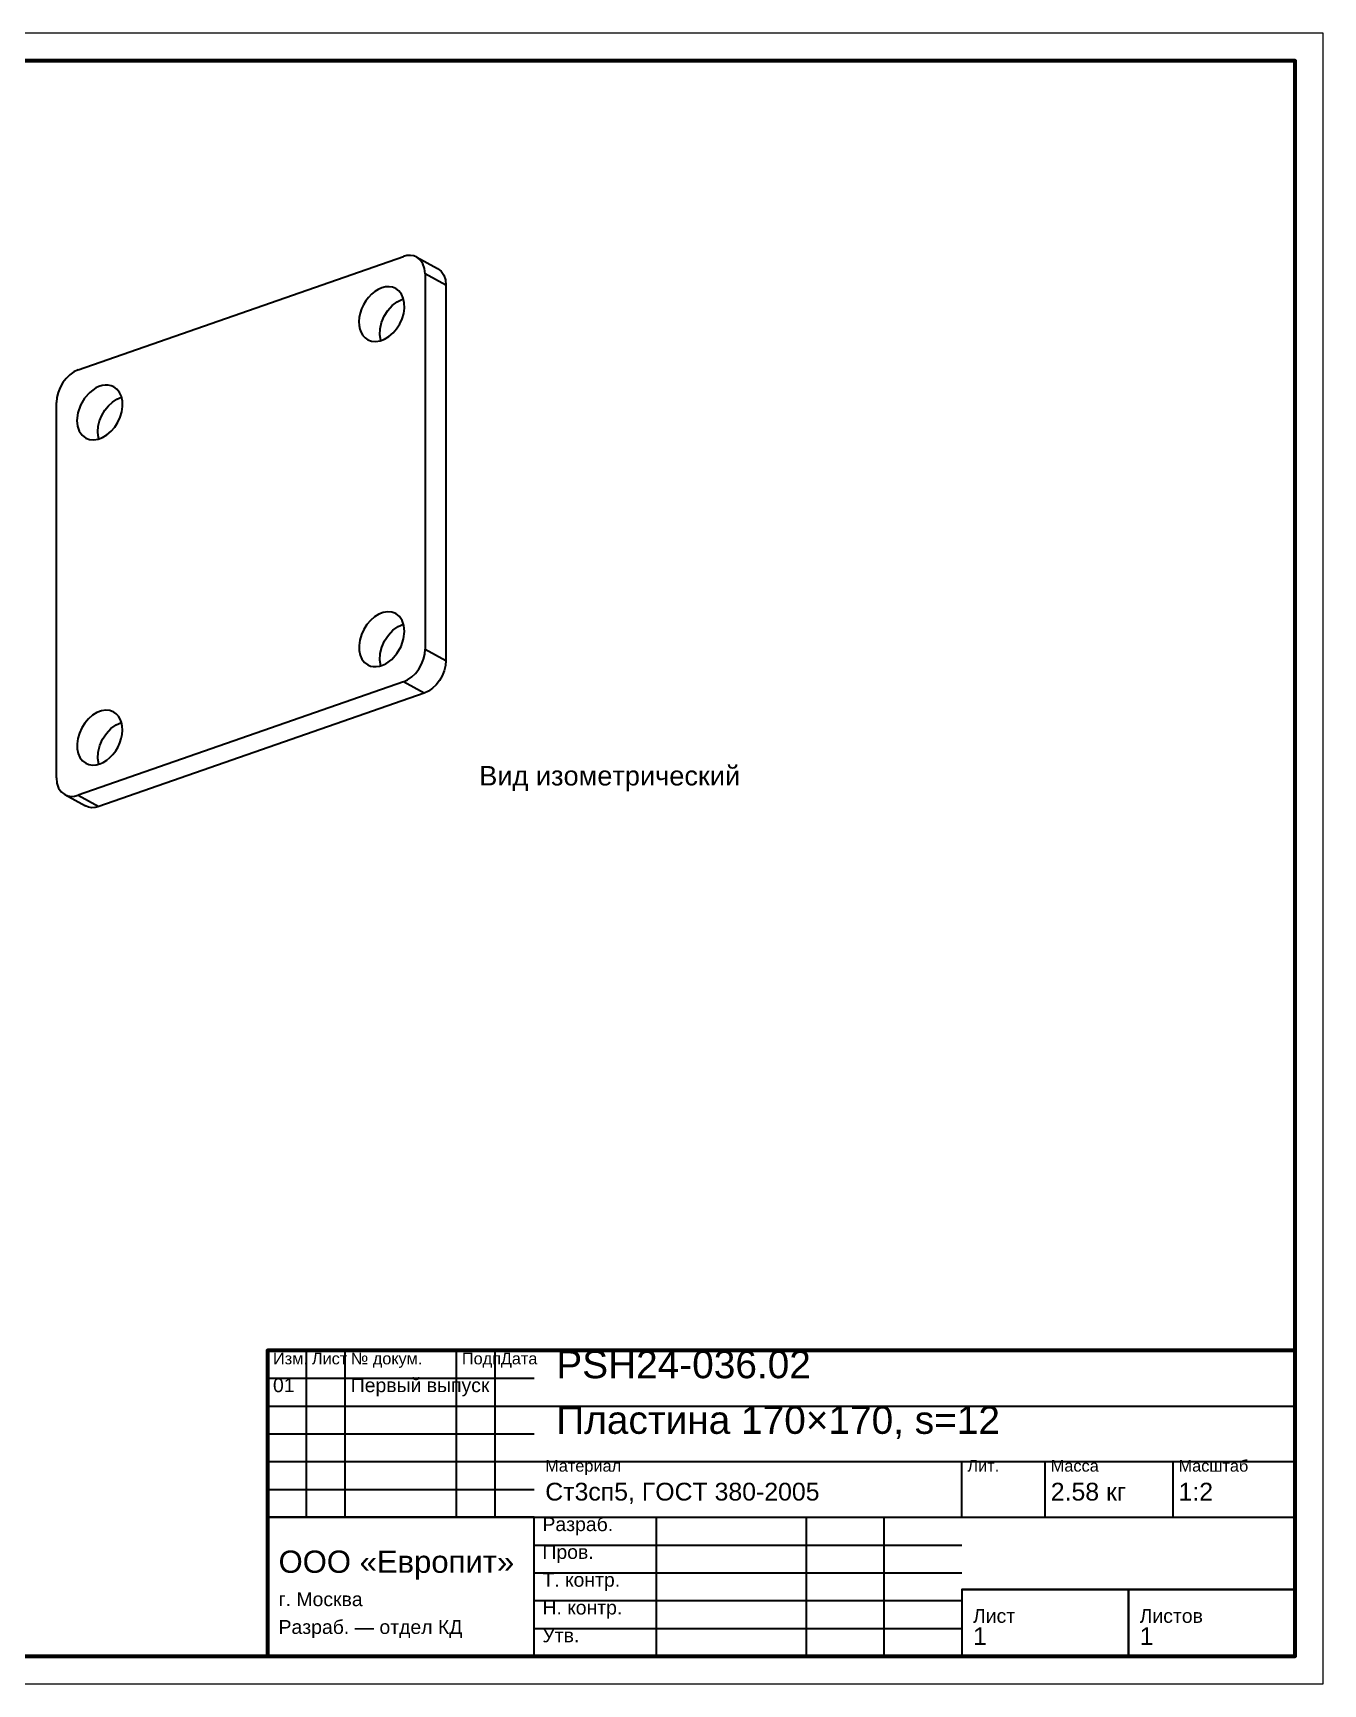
# Model space of a CAD drawing. Header units: millimetres. Extents: x 0 to 420, y 0 to 297.
# Drawn here: x 187.8 to 420, y 0 to 297 of the extents above; entities that cross this region are included whole.
import ezdxf

# ---------------------------------------------------------------- set-up
doc = ezdxf.new("R2010")
doc.units = ezdxf.units.MM
doc.styles.add('GOST', font='Arial')

msp = doc.modelspace()

# ---------------------------------------------------------------- linework, layer by layer
at = {"color": 1, "lineweight": 35}
for p, q in [((195.9, 236.39), (254.47, 256.8)), ((255.11, 256.96), (254.47, 256.8)), ((255.73, 257), (255.11, 256.96)), ((256.32, 256.91), (255.73, 257)), ((256.86, 256.69), (256.32, 256.91)), ((257.5, 256.2), (256.86, 256.69)), ((256.86, 256.69), (260.61, 254.65)), ((257.98, 255.5), (257.5, 256.2)), ((258.27, 254.64), (257.98, 255.5)), ((258.37, 253.66), (258.27, 254.64)), ((258.37, 253.66), (258.37, 186.16)), ((262.12, 251.62), (258.37, 253.66)), ((260.61, 254.65), (261.24, 254.16)), ((261.24, 254.16), (261.72, 253.46)), ((261.72, 253.46), (262.02, 252.6)), ((262.02, 252.6), (262.12, 251.62)), ((248.73, 250.02), (248.18, 249.45)), ((249.31, 250.5), (248.73, 250.02)), ((249.93, 250.89), (249.31, 250.5)), ((250.57, 251.17), (249.93, 250.89)), ((251.24, 251.34), (250.57, 251.17)), ((251.89, 251.37), (251.24, 251.34)), ((252.51, 251.28), (251.89, 251.37)), ((253.08, 251.05), (252.51, 251.28)), ((253.66, 250.62), (253.08, 251.05)), ((254.13, 250.02), (253.66, 250.62)), ((254.45, 249.29), (254.13, 250.02)), ((262.12, 251.62), (262.12, 184.12)), ((246.69, 246.62), (246.53, 245.85)), ((246.94, 247.38), (246.69, 246.62)), ((247.28, 248.12), (246.94, 247.38)), ((247.69, 248.81), (247.28, 248.12)), ((248.18, 249.45), (247.69, 248.81)), ((251.02, 246.06), (251.67, 247.09)), ((251.67, 247.09), (252.47, 247.98)), ((252.47, 247.98), (253.37, 248.67)), ((253.37, 248.67), (254.31, 249.12)), ((254.23, 245.61), (254.52, 246.57)), ((254.31, 249.12), (254.49, 249.18)), ((254.63, 248.45), (254.45, 249.29)), ((254.52, 246.57), (254.65, 247.53)), ((254.65, 247.53), (254.63, 248.45)), ((246.53, 245.85), (246.47, 245.1)), ((246.47, 245.1), (246.5, 244.38)), ((246.5, 244.38), (246.64, 243.72)), ((246.64, 243.72), (246.87, 243.11)), ((250.22, 242.68), (250.27, 243.8)), ((250.27, 243.8), (250.55, 244.95)), ((250.55, 244.95), (251.02, 246.06)), ((252.6, 243.05), (253.25, 243.81)), ((253.25, 243.81), (253.81, 244.67)), ((253.81, 244.67), (254.23, 245.61)), ((246.87, 243.11), (247.18, 242.59)), ((247.18, 242.59), (247.58, 242.16)), ((247.58, 242.16), (248.05, 241.83)), ((248.05, 241.83), (248.73, 241.57)), ((248.73, 241.57), (249.49, 241.51)), ((249.49, 241.51), (250.28, 241.63)), ((250.39, 241.66), (250.22, 242.68)), ((250.28, 241.63), (251.08, 241.93)), ((251.08, 241.93), (251.86, 242.41)), ((251.86, 242.41), (252.6, 243.05)), ((193.74, 234.87), (193.14, 234.11)), ((194.41, 235.52), (193.74, 234.87)), ((195.14, 236.03), (194.41, 235.52)), ((195.9, 236.39), (195.14, 236.03)), ((192.3, 232.35), (192.08, 231.43)), ((192.66, 233.25), (192.3, 232.35)), ((193.14, 234.11), (192.66, 233.25)), ((198, 232.36), (197.06, 231.3)), ((199.09, 233.15), (198, 232.36)), ((199.65, 233.41), (199.09, 233.15)), ((200.23, 233.59), (199.65, 233.41)), ((200.79, 233.68), (200.23, 233.59)), ((201.33, 233.66), (200.79, 233.68)), ((201.85, 233.56), (201.33, 233.66)), ((202.32, 233.36), (201.85, 233.56)), ((202.9, 232.92), (202.32, 233.36)), ((203.37, 232.33), (202.9, 232.92)), ((203.7, 231.6), (203.37, 232.33)), ((192.08, 231.43), (192, 230.52)), ((192, 163.02), (192, 230.52)), ((196.33, 230.03), (195.87, 228.67)), ((197.06, 231.3), (196.33, 230.03)), ((200.19, 228.22), (200.72, 229.13)), ((200.72, 229.13), (201.37, 229.94)), ((201.37, 229.94), (202.11, 230.62)), ((202.11, 230.62), (202.91, 231.14)), ((202.91, 231.14), (203.73, 231.49)), ((203.48, 227.91), (203.76, 228.88)), ((203.88, 230.76), (203.7, 231.6)), ((203.76, 228.88), (203.9, 229.84)), ((203.9, 229.84), (203.88, 230.76)), ((195.87, 228.67), (195.71, 227.32)), ((195.71, 227.32), (195.82, 226.29)), ((195.82, 226.29), (196.13, 225.38)), ((199.46, 225.28), (199.54, 226.25)), ((199.54, 226.25), (199.79, 227.24)), ((199.79, 227.24), (200.19, 228.22)), ((201.84, 225.35), (202.5, 226.12)), ((202.5, 226.12), (203.05, 226.98)), ((203.05, 226.98), (203.48, 227.91)), ((196.13, 225.38), (196.63, 224.65)), ((196.63, 224.65), (197.3, 224.14)), ((197.3, 224.14), (197.98, 223.88)), ((197.98, 223.88), (198.73, 223.81)), ((198.73, 223.81), (199.52, 223.93)), ((199.5, 224.6), (199.46, 225.28)), ((199.63, 223.96), (199.5, 224.6)), ((199.52, 223.93), (200.32, 224.24)), ((200.32, 224.24), (201.11, 224.72)), ((201.11, 224.72), (201.84, 225.35)), ((247.88, 190.57), (247.32, 189.7)), ((248.53, 191.33), (247.88, 190.57)), ((249.27, 191.96), (248.53, 191.33)), ((250.05, 192.44), (249.27, 191.96)), ((250.85, 192.75), (250.05, 192.44)), ((251.65, 192.87), (250.85, 192.75)), ((252.4, 192.8), (251.65, 192.87)), ((253.08, 192.55), (252.4, 192.8)), ((252.59, 189.58), (253.52, 190.25)), ((253.74, 192.03), (253.08, 192.55)), ((253.52, 190.25), (254.49, 190.68)), ((254.25, 191.3), (253.74, 192.03)), ((254.56, 190.4), (254.25, 191.3)), ((254.66, 189.36), (254.56, 190.4)), ((246.61, 187.8), (246.48, 186.84)), ((246.9, 188.77), (246.61, 187.8)), ((247.32, 189.7), (246.9, 188.77)), ((250.57, 186.52), (251.07, 187.66)), ((251.07, 187.66), (251.76, 188.7)), ((251.76, 188.7), (252.59, 189.58)), ((254.04, 186.65), (254.51, 188.01)), ((254.51, 188.01), (254.66, 189.36)), ((246.48, 186.84), (246.5, 185.92)), ((246.5, 185.92), (246.68, 185.08)), ((246.68, 185.08), (247.01, 184.35)), ((247.01, 184.35), (247.47, 183.76)), ((250.22, 184.2), (250.28, 185.35)), ((250.39, 183.15), (250.22, 184.2)), ((250.28, 185.35), (250.57, 186.52)), ((251.29, 183.54), (252.37, 184.32)), ((252.37, 184.32), (253.31, 185.39)), ((253.31, 185.39), (254.04, 186.65)), ((257.72, 183.43), (258.08, 184.33)), ((258.08, 184.33), (258.3, 185.25)), ((258.3, 185.25), (258.37, 186.16)), ((258.37, 186.16), (262.12, 184.12)), ((247.47, 183.76), (248.05, 183.33)), ((248.05, 183.33), (248.53, 183.12)), ((248.53, 183.12), (249.04, 183.02)), ((249.04, 183.02), (249.59, 183.01)), ((249.59, 183.01), (250.15, 183.09)), ((250.15, 183.09), (250.72, 183.27)), ((250.72, 183.27), (251.29, 183.54)), ((255.96, 181.16), (256.64, 181.81)), ((256.64, 181.81), (257.23, 182.58)), ((257.23, 182.58), (257.72, 183.43)), ((261.46, 181.39), (260.98, 180.54)), ((261.82, 182.29), (261.46, 181.39)), ((262.05, 183.21), (261.82, 182.29)), ((262.12, 184.12), (262.05, 183.21)), ((254.47, 180.3), (195.9, 159.88)), ((258.22, 178.25), (199.65, 157.84)), ((254.47, 180.3), (255.23, 180.65)), ((258.22, 178.25), (254.47, 180.3)), ((255.23, 180.65), (255.96, 181.16)), ((258.98, 178.61), (258.22, 178.25)), ((259.71, 179.12), (258.98, 178.61)), ((260.39, 179.77), (259.71, 179.12)), ((260.98, 180.54), (260.39, 179.77)), ((197.12, 172.87), (196.57, 172.01)), ((197.78, 173.64), (197.12, 172.87)), ((198.51, 174.27), (197.78, 173.64)), ((199.29, 174.75), (198.51, 174.27)), ((200.1, 175.06), (199.29, 174.75)), ((200.89, 175.18), (200.1, 175.06)), ((201.64, 175.11), (200.89, 175.18)), ((202.32, 174.85), (201.64, 175.11)), ((201.83, 171.89), (202.76, 172.56)), ((202.79, 174.52), (202.32, 174.85)), ((202.76, 172.56), (203.73, 172.98)), ((203.19, 174.09), (202.79, 174.52)), ((203.51, 173.57), (203.19, 174.09)), ((203.74, 172.97), (203.51, 173.57)), ((203.87, 172.3), (203.74, 172.97)), ((203.91, 171.58), (203.87, 172.3)), ((195.85, 170.11), (195.72, 169.15)), ((196.14, 171.07), (195.85, 170.11)), ((196.57, 172.01), (196.14, 171.07)), ((199.81, 168.83), (200.32, 169.97)), ((200.32, 169.97), (201, 171)), ((201, 171), (201.83, 171.89)), ((203.1, 168.57), (203.44, 169.3)), ((203.44, 169.3), (203.69, 170.06)), ((203.69, 170.06), (203.85, 170.83)), ((203.85, 170.83), (203.91, 171.58)), ((195.72, 169.15), (195.74, 168.23)), ((195.74, 168.23), (195.92, 167.39)), ((195.92, 167.39), (196.25, 166.66)), ((196.25, 166.66), (196.71, 166.06)), ((199.46, 166.51), (199.53, 167.65)), ((199.63, 165.46), (199.46, 166.51)), ((199.53, 167.65), (199.81, 168.83)), ((201.06, 166.18), (201.65, 166.66)), ((201.65, 166.66), (202.19, 167.23)), ((202.19, 167.23), (202.68, 167.87)), ((202.68, 167.87), (203.1, 168.57)), ((196.71, 166.06), (197.3, 165.63)), ((197.3, 165.63), (197.86, 165.4)), ((197.86, 165.4), (198.48, 165.31)), ((198.48, 165.31), (199.14, 165.35)), ((199.14, 165.35), (199.81, 165.52)), ((199.81, 165.52), (200.44, 165.79)), ((200.44, 165.79), (201.06, 166.18)), ((192, 163.02), (192.1, 162.04)), ((192.1, 162.04), (192.4, 161.18)), ((192.4, 161.18), (192.88, 160.48)), ((192.88, 160.48), (193.51, 159.99)), ((193.51, 159.99), (194.05, 159.77)), ((193.51, 159.99), (197.26, 157.95)), ((194.05, 159.77), (194.64, 159.68)), ((194.64, 159.68), (195.26, 159.72)), ((195.26, 159.72), (195.9, 159.88)), ((195.9, 159.88), (199.65, 157.84)), ((197.8, 157.73), (197.26, 157.95)), ((198.39, 157.64), (197.8, 157.73)), ((199.01, 157.68), (198.39, 157.64)), ((199.65, 157.84), (199.01, 157.68))]:
    msp.add_line(p, q, dxfattribs=at)
at = {"color": 7, "lineweight": 35}
for p, q in [((237, 30), (237, 60)), ((244, 30), (244, 60)), ((264, 30), (264, 60)), ((271, 30), (271, 60)), ((230, 55), (278, 55)), ((230, 50), (278, 50)), ((278, 50), (415, 50)), ((230, 45), (278, 45)), ((230, 40), (278, 40)), ((278, 40), (415, 40)), ((355, 30), (355, 40)), ((370, 30), (370, 40)), ((393, 30), (393, 40)), ((230, 35), (278, 35)), ((230, 30), (278, 30)), ((278, 30), (415, 30)), ((300, 5), (300, 30)), ((327, 5), (327, 30)), ((341, 5), (341, 30)), ((278, 25), (355, 25)), ((278, 20), (355, 20)), ((278, 15), (355, 15)), ((355, 17), (415, 17)), ((278, 10), (355, 10))]:
    msp.add_line(p, q, dxfattribs=at)
at = {"color": 7, "lineweight": 25}
msp.add_lwpolyline([(0, 0), (420, 0), (420, 297), (0, 297)], close=True, dxfattribs=at)
at = {"color": 7, "lineweight": 70}
for points in [[(20, 5), (415, 5), (415, 292), (20, 292)], [(230, 5), (415, 5), (415, 60), (230, 60)]]:
    msp.add_lwpolyline(points, close=True, dxfattribs=at)
at = {"color": 7, "lineweight": 35}
for points in [[(230, 5), (278, 5), (278, 30), (230, 30)], [(355, 5), (385, 5), (385, 17), (355, 17)], [(385, 5), (415, 5), (415, 17), (385, 17)]]:
    msp.add_lwpolyline(points, close=True, dxfattribs=at)

# ---------------------------------------------------------------- texts
at = {"color": 3, "style": 'GOST'}
for s, height, p in [('Вид изометрический', 3.5, (268.12, 161.64)), ('Изм.', 2.1, (231, 57.5)), ('Лист', 2.1, (238, 57.5)), ('№ докум.', 2.1, (245, 57.5)), ('Подп.', 2.1, (265, 57.5)), ('Дата', 2.1, (272, 57.5)), ('PSH24-036.02', 5, (282, 55)), ('01', 2.5, (231, 52.5)), ('Первый выпуск', 2.5, (245, 52.5)), ('Пластина 170×170, s=12', 5, (282, 45)), ('Материал', 2.1, (280, 38.2)), ('Лит.', 2.1, (356, 38.2)), ('Масса', 2.1, (371, 38.2)), ('Масштаб', 2.1, (394, 38.2)), ('Ст3сп5, ГОСТ 380-2005', 3.2, (280, 33)), ('2.58 кг', 3.2, (371, 33)), ('1:2', 3.2, (394, 33)), ('Разраб.', 2.5, (279.5, 27.5)), ('ООО «Европит»', 4, (232, 20)), ('Пров.', 2.5, (279.5, 22.5)), ('Т. контр.', 2.5, (279.5, 17.5)), ('г. Москва', 2.5, (232, 14)), ('Н. контр.', 2.5, (279.5, 12.5)), ('Лист', 2.5, (357, 11)), ('Листов', 2.5, (387, 11)), ('Разраб. — отдел КД', 2.5, (232, 9)), ('Утв.', 2.5, (279.5, 7.5)), ('1', 3.2, (357, 7)), ('1', 3.2, (387, 7))]:
    msp.add_text(s, height=height, dxfattribs=at).set_placement(p)

doc.saveas('drawing.dxf')
